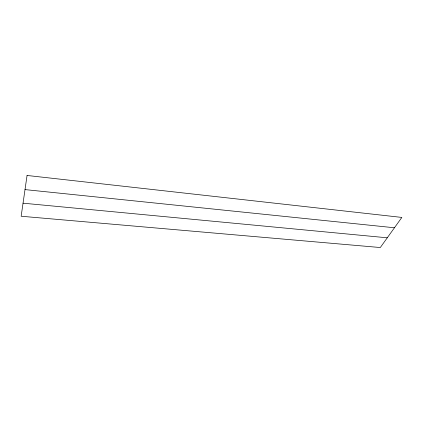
<?xml version="1.0" encoding="UTF-8"?>
<svg xmlns="http://www.w3.org/2000/svg" width="423" height="423" viewBox="0 0 423 423"><rect width="100%" height="100%" fill="white"/><g stroke="black" fill="none" stroke-linecap="round" stroke-linejoin="round"><path stroke-width="0.63" d="M23.043 203.183L387.267 237.8M25.01 189.599L394.448 227.77M27.061 175.466L21.15 216.243L380.303 247.534L401.85 217.422L27.061 175.466"/></g></svg>
